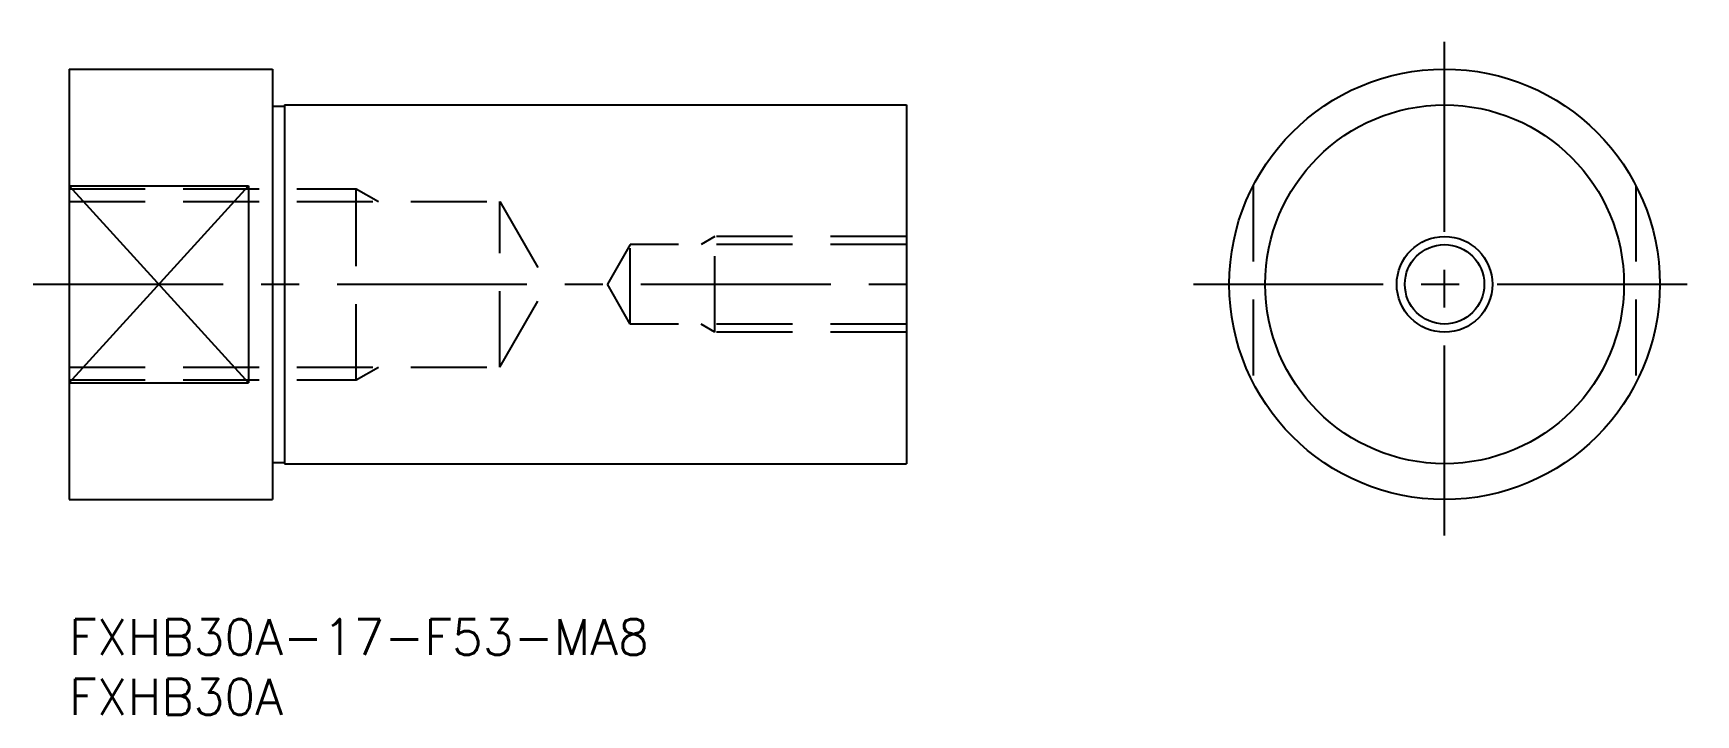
# Model space of a CAD drawing. Extents: x -3 to 136, y -8 to 49.
import ezdxf

# ---------------------------------------------------------------- set-up
doc = ezdxf.new("R2010")
doc.units = 0
doc.header["$LTSCALE"] = 0.5
doc.linetypes.add('CENTER', pattern=[50.8, 31.75, -6.35, 6.35, -6.35])
doc.linetypes.add('DASHED', pattern=[19.05, 12.7, -6.35])
for name, color, linetype in [('MSM_CENTER', 1, 'CENTER'), ('MSM_CONTINUOUS', 7, 'CONTINUOUS'), ('MSM_DASHED', 4, 'DASHED'), ('MSM_NARROW', 5, 'CONTINUOUS'), ('MSM_PART_NUMBER', 7, 'CONTINUOUS')]:
    doc.layers.add(name, color=color, linetype=linetype)
doc.styles.get("Standard").update_dxf_attribs({"font": 'txt.shx', "height": 3, "bigfont": 'bigfont.shx'})

msp = doc.modelspace()

# ---------------------------------------------------------------- linework, layer by layer
at = {"layer": 'MSM_CENTER'}
for p, q in [((115, 7), (115, 49)), ((-3, 28), (73, 28)), ((94, 28), (136, 28))]:
    msp.add_line(p, q, dxfattribs=at)
at = {"layer": 'MSM_CONTINUOUS'}
for p, q in [((0, 46), (0, 10)), ((0, 46), (17, 46)), ((17, 46), (17, 10)), ((17, 42.9), (18, 42.9)), ((18, 43), (70, 43)), ((18, 43), (18, 13)), ((70, 43), (70, 13)), ((0, 36.25), (15, 36.25)), ((15, 36.25), (15, 19.75)), ((0, 19.75), (15, 19.75)), ((17, 13.1), (18, 13.1)), ((18, 13), (70, 13)), ((0, 10), (17, 10))]:
    msp.add_line(p, q, dxfattribs=at)
for radius in [18, 15, 3.32]:
    msp.add_circle((115, 28), radius, dxfattribs=at)
at = {"layer": 'MSM_DASHED'}
for p, q in [((99, 36.25), (99, 19.75)), ((131, 36.25), (131, 19.75)), ((0, 36), (24, 36)), ((0, 34.92), (36.01, 34.92)), ((24, 36), (25.87, 34.92)), ((24, 20), (24, 36)), ((36.01, 21.08), (36.01, 34.92)), ((36.01, 34.92), (40, 28)), ((54, 32), (52.83, 31.32)), ((70, 32), (54, 32)), ((54, 24), (54, 32)), ((46.92, 31.32), (45, 28)), ((70, 31.32), (46.92, 31.32)), ((46.92, 24.68), (46.92, 31.32)), ((36.01, 21.08), (40, 28)), ((46.92, 24.68), (45, 28)), ((70, 24.68), (46.92, 24.68)), ((54, 24), (52.83, 24.68)), ((70, 24), (54, 24)), ((0, 21.08), (36.01, 21.08)), ((24, 20), (25.87, 21.08)), ((0, 20), (24, 20))]:
    msp.add_line(p, q, dxfattribs=at)
at = {"layer": 'MSM_NARROW'}
for p, q in [((0, 19.75), (15, 36.25)), ((0, 36.25), (15, 19.75))]:
    msp.add_line(p, q, dxfattribs=at)
msp.add_circle((115, 28), 4, dxfattribs=at)

# ---------------------------------------------------------------- texts
at = {"layer": 'MSM_PART_NUMBER'}
for s, p in [('FXHB30A-17-F53-MA8', (0, -3)), ('FXHB30A', (0, -8))]:
    msp.add_text(s, height=3, dxfattribs=at).set_placement(p)

doc.saveas('drawing.dxf')
